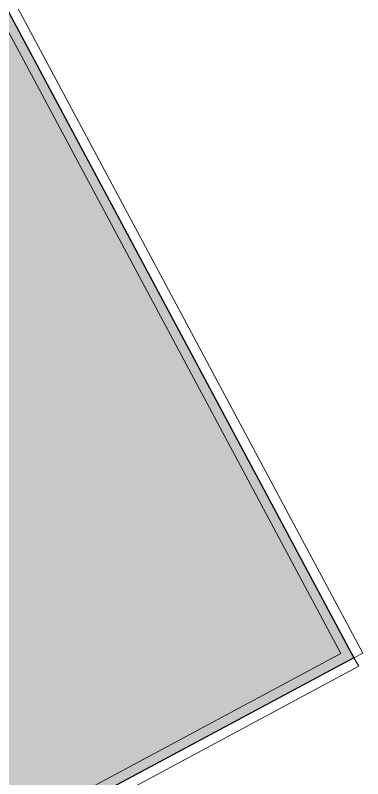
# Model space of a CAD drawing. Header units: millimetres. Extents: x 0 to 224629, y -187555 to 25097.
# Drawn here: x 88396 to 89459, y -162877 to -160543 of the extents above; entities that cross this region are included whole.
import ezdxf

# ---------------------------------------------------------------- set-up
doc = ezdxf.new("R2010")
doc.units = ezdxf.units.MM
doc.linetypes.add('Solid', pattern=[0])
doc.layers.add('Room Walls', color=47, linetype='Solid', lineweight=35)
doc.layers.add('Service Area', color=252, linetype='Solid', lineweight=25)

msp = doc.modelspace()

# ---------------------------------------------------------------- hatches: boundary and pattern name
at = {"layer": 'Service Area', "linetype": 'Solid', "lineweight": 25}
msp.add_hatch(color=254, dxfattribs=at).paths.add_polyline_path([(89432, -162507), (88198, -163167), (85390, -157922), (86624, -157261)], flags=0)

# ---------------------------------------------------------------- linework, layer by layer
at = {"layer": 'Room Walls', "color": 47, "linetype": 'Solid', "lineweight": 9}
for p, q in [((86651, -157247), (89459, -162493)), ((89392, -162494), (86612, -157302)), ((88404, -163023), (89392, -162494)), ((89459, -162493), (89432, -162507)), ((89432, -162507), (89447, -162533)), ((89447, -162533), (88433, -163076))]:
    msp.add_line(p, q, dxfattribs=at)
at = {"layer": 'Service Area', "color": 254, "linetype": 'Solid', "lineweight": 25}
for p, q in [((86624, -157261), (89432, -162507)), ((89432, -162507), (88198, -163167))]:
    msp.add_line(p, q, dxfattribs=at)

doc.saveas('drawing.dxf')
